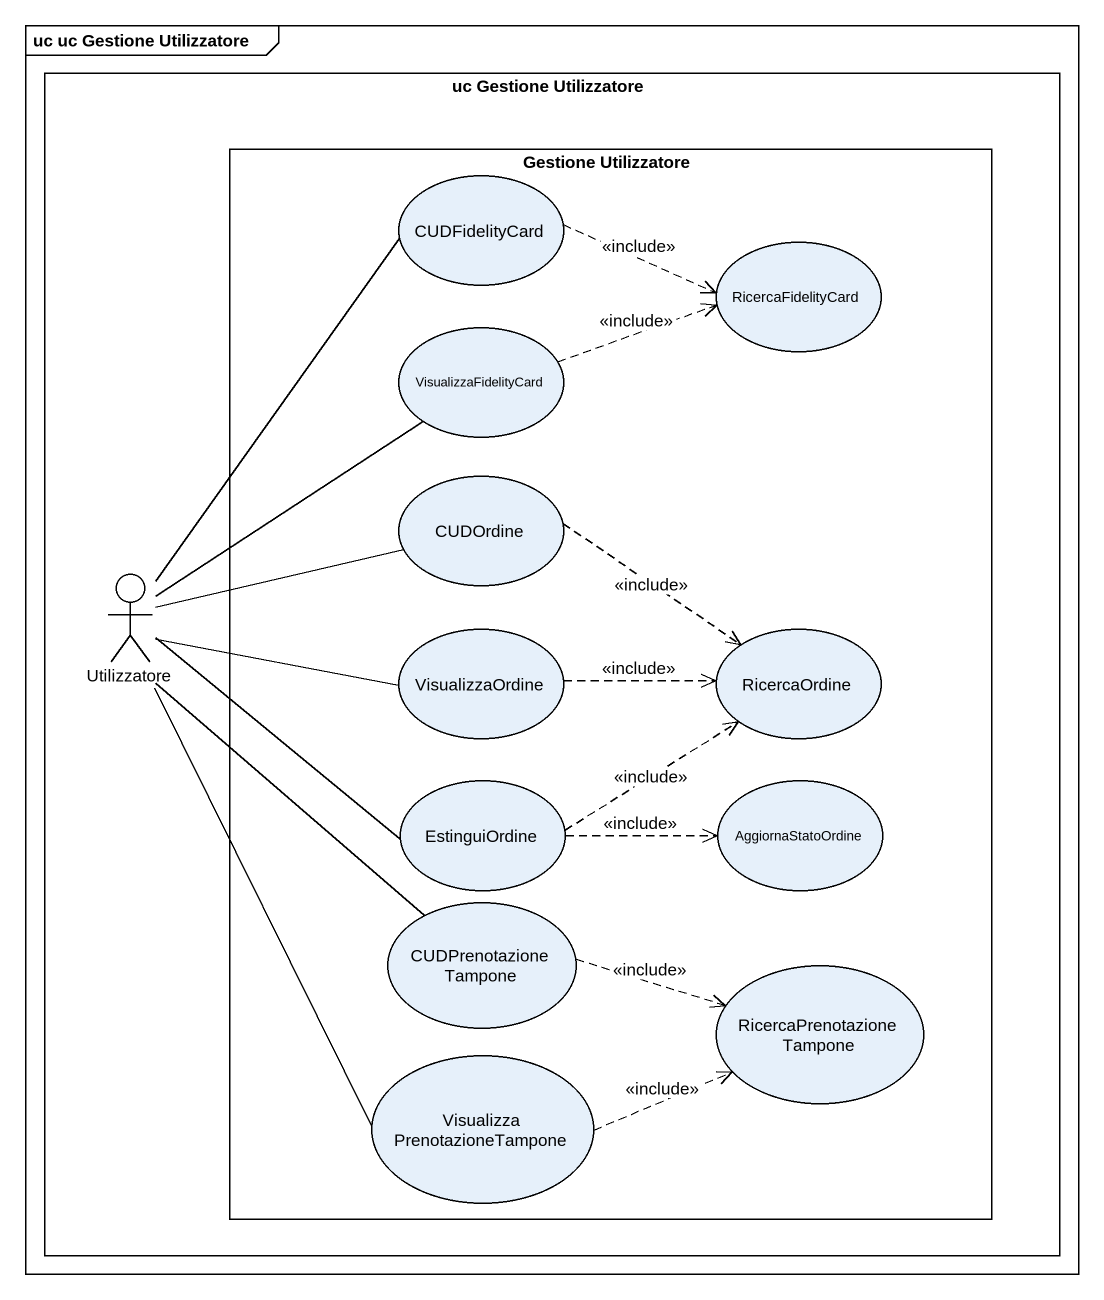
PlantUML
@startuml
mainframe uc uc Gestione Utilizzatore
rectangle "uc Gestione Utilizzatore" as uc_Gestione_Utilizzatore {
  rectangle "Gestione Utilizzatore" as Gestione_Utilizzatore {
    usecase CUDFidelityCard
    usecase RicercaFidelityCard
    usecase VisualizzaFidelityCard
    usecase CUDOrdine
    usecase VisualizzaOrdine
    usecase RicercaOrdine
    usecase EstinguiOrdine
    usecase AggiornaStatoOrdine
    usecase CUDPrenotazioneTampone
    usecase RicercaPrenotazioneTampone
    usecase "VisualizzaPrenotazioneTampone" as VisualizzaPrenotazioneTampon
  }
  actor Utilizzatore
}
CUDFidelityCard .right.> RicercaFidelityCard : <<include>>
VisualizzaFidelityCard .right.> RicercaFidelityCard : <<include>>
CUDOrdine .right.> RicercaOrdine : <<include>>
Utilizzatore -up- CUDFidelityCard
Utilizzatore -up- VisualizzaFidelityCard
Utilizzatore -right- CUDOrdine
Utilizzatore -right- VisualizzaOrdine
Utilizzatore -right- EstinguiOrdine
Utilizzatore -- CUDPrenotazioneTampone
Utilizzatore -- VisualizzaPrenotazioneTampon
VisualizzaOrdine .right.> RicercaOrdine : <<include>>
EstinguiOrdine .right.> RicercaOrdine : <<include>>
EstinguiOrdine .right.> AggiornaStatoOrdine : <<include>>
CUDPrenotazioneTampone .right.> RicercaPrenotazioneTampone : <<include>>
VisualizzaPrenotazioneTampon .right.> RicercaPrenotazioneTampone : <<include>>
@enduml
